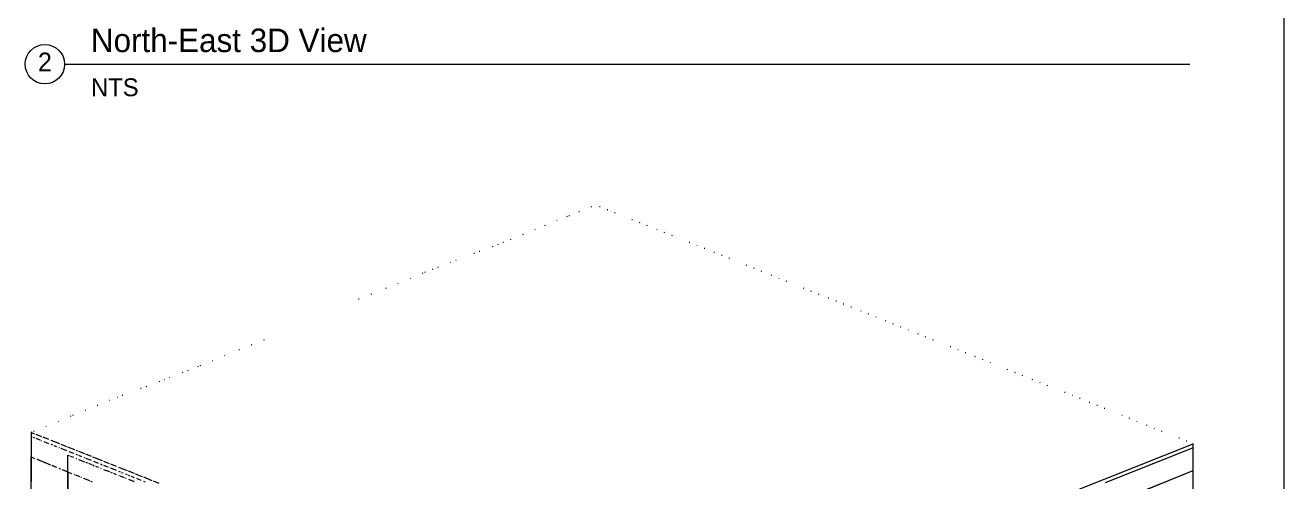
# Paper-space layout '01 Plan and 3D' of a CAD drawing. Header units: millimetres. Extents: x 5 to 415, y 7 to 290.
# Drawn here: x 197 to 331, y 101.5 to 150.2 of the extents above; entities that cross this region are included whole.
import ezdxf
from ezdxf.enums import TextEntityAlignment as Align

# ---------------------------------------------------------------- set-up
doc = ezdxf.new("R2010")
doc.units = ezdxf.units.MM
for name, color, linetype in [('GEOMETRY', 7, 'Continuous'), ('SHEET', 7, 'Continuous'), ('TEXT', 7, 'Continuous')]:
    doc.layers.add(name, color=color, linetype=linetype)

# ---------------------------------------------------------------- blocks, each defined once
blk = doc.blocks.new('SHEET_01')
at = {"layer": 'GEOMETRY', "lineweight": 13}
for p, q in [((256, 130.29), (255.94, 130.27)), ((257.29, 130.82), (257.23, 130.79)), ((258.22, 130.8), (258.16, 130.82)), ((259.02, 130.48), (258.95, 130.5)), ((259.82, 130.16), (259.75, 130.18)), ((252.36, 128.81), (252.29, 128.78)), ((253.65, 129.34), (253.59, 129.31)), ((254.7, 129.76), (254.64, 129.74)), ((254.95, 129.86), (254.89, 129.84)), ((261.66, 129.42), (261.6, 129.44)), ((262.46, 129.1), (262.4, 129.13)), ((263.26, 128.78), (263.2, 128.81)), ((248.71, 127.33), (248.65, 127.3)), ((250.01, 127.86), (249.95, 127.83)), ((251.31, 128.38), (251.25, 128.36)), ((264.3, 128.36), (264.24, 128.39)), ((265.1, 128.04), (265.04, 128.07)), ((265.9, 127.72), (265.84, 127.75)), ((245.4, 126.06), (245.34, 126.03)), ((246.78, 126.58), (246.72, 126.56)), ((247.34, 126.8), (247.28, 126.77)), ((247.91, 127.01), (247.84, 126.99)), ((267.75, 126.99), (267.69, 127.01)), ((268.55, 126.67), (268.49, 126.69)), ((269.35, 126.35), (269.28, 126.37)), ((242.33, 124.89), (242.27, 124.87)), ((242.9, 125.1), (242.84, 125.08)), ((244.84, 125.84), (244.78, 125.82)), ((270.39, 125.93), (270.33, 125.95)), ((271.19, 125.61), (271.13, 125.63)), ((271.99, 125.29), (271.93, 125.31)), ((239.33, 123.73), (239.27, 123.71)), ((239.58, 123.83), (239.52, 123.81)), ((240.39, 124.15), (240.33, 124.13)), ((240.96, 124.36), (240.9, 124.34)), ((273.83, 124.55), (273.77, 124.58)), ((274.63, 124.23), (274.57, 124.26)), ((275.43, 123.91), (275.37, 123.94)), ((276.48, 123.5), (276.42, 123.52)), ((235.42, 122.14), (235.36, 122.11)), ((236.72, 122.67), (236.66, 122.65)), ((238.03, 123.2), (237.97, 123.18)), ((277.28, 123.18), (277.22, 123.2)), ((278.08, 122.86), (278.02, 122.88)), ((279.92, 122.12), (279.86, 122.14)), ((232.56, 120.98), (232.5, 120.95)), ((233.87, 121.51), (233.8, 121.48)), ((280.72, 121.8), (280.66, 121.82)), ((281.52, 121.48), (281.46, 121.5)), ((282.57, 121.06), (282.5, 121.09)), ((283.36, 120.74), (283.3, 120.77)), ((284.16, 120.42), (284.1, 120.45)), ((284.96, 120.1), (284.9, 120.13)), ((286.01, 119.68), (285.95, 119.71)), ((286.81, 119.36), (286.75, 119.39)), ((287.61, 119.04), (287.55, 119.07)), ((288.65, 118.63), (288.59, 118.65)), ((289.45, 118.31), (289.39, 118.33)), ((290.25, 117.99), (290.19, 118.01)), ((222.43, 116.64), (222.37, 116.61)), ((291.05, 117.67), (290.99, 117.69)), ((292.1, 117.25), (292.03, 117.27)), ((292.89, 116.93), (292.83, 116.96)), ((293.69, 116.61), (293.63, 116.64)), ((219.82, 115.58), (219.76, 115.55)), ((221.13, 116.11), (221.07, 116.08)), ((295.54, 115.87), (295.48, 115.9)), ((296.34, 115.55), (296.28, 115.58)), ((297.14, 115.23), (297.08, 115.26)), ((216.96, 114.41), (216.9, 114.39)), ((218.27, 114.95), (218.21, 114.92)), ((298.18, 114.82), (298.12, 114.84)), ((298.98, 114.5), (298.92, 114.52)), ((299.78, 114.18), (299.72, 114.2)), ((212.41, 112.62), (212.35, 112.59)), ((213.79, 113.14), (213.73, 113.12)), ((214.35, 113.36), (214.29, 113.33)), ((215.41, 113.78), (215.35, 113.76)), ((215.66, 113.88), (215.6, 113.86)), ((301.63, 113.44), (301.56, 113.46)), ((302.42, 113.12), (302.36, 113.14)), ((303.22, 112.8), (303.16, 112.82)), ((209.34, 111.45), (209.28, 111.43)), ((209.91, 111.66), (209.85, 111.64)), ((211.29, 112.19), (211.22, 112.17)), ((211.85, 112.4), (211.79, 112.38)), ((304.27, 112.38), (304.21, 112.41)), ((305.07, 112.06), (305.01, 112.09)), ((305.87, 111.74), (305.81, 111.77)), ((206.03, 110.18), (205.96, 110.16)), ((206.84, 110.5), (206.78, 110.47)), ((207.4, 110.71), (207.34, 110.69)), ((307.71, 111.01), (307.65, 111.03)), ((308.51, 110.69), (308.45, 110.71)), ((309.31, 110.37), (309.25, 110.39)), ((310.36, 109.95), (310.29, 109.97)), ((202.11, 108.59), (202.05, 108.57)), ((203.42, 109.12), (203.36, 109.1)), ((204.72, 109.65), (204.66, 109.63)), ((311.16, 109.63), (311.09, 109.65)), ((311.95, 109.31), (311.89, 109.33)), ((313.8, 108.57), (313.74, 108.6)), ((199.25, 107.43), (199.19, 107.4)), ((200.56, 107.96), (200.5, 107.94)), ((201.86, 108.49), (201.8, 108.47)), ((314.6, 108.25), (314.54, 108.28)), ((315.4, 107.93), (315.34, 107.96)), ((316.44, 107.51), (316.38, 107.54)), ((317.24, 107.19), (317.18, 107.22)), ((197.7, 106.8), (197.64, 106.77)), ((197.64, 106.77), (198.01, 106.63)), ((197.64, 106.77), (197.64, 106.34)), ((197.64, 106.34), (197.64, 101.53)), ((197.64, 106.34), (197.7, 106.31)), ((197.82, 106.26), (198.01, 106.19)), ((197.95, 106.9), (197.89, 106.87)), ((198.13, 106.58), (198.75, 106.33)), ((198.13, 106.14), (198.56, 105.97)), ((198.68, 105.92), (198.75, 105.89)), ((198.87, 106.28), (199.48, 106.04)), ((199.73, 105.94), (200.65, 105.57)), ((318.04, 106.87), (317.98, 106.9)), ((319.89, 106.14), (319.82, 106.16)), ((198.99, 105.8), (199.48, 105.6)), ((199.73, 105.5), (199.92, 105.43)), ((200.04, 105.38), (200.35, 105.26)), ((200.59, 105.16), (200.65, 105.14)), ((200.78, 105.52), (201.39, 105.28)), ((200.78, 105.09), (201.39, 104.84)), ((201.52, 105.23), (202.25, 104.93)), ((201.64, 104.74), (202.13, 104.55)), ((202.38, 104.89), (202.56, 104.81)), ((202.68, 104.76), (203.3, 104.52)), ((311.98, 101.83), (321.36, 105.55)), ((321.36, 105.11), (311.98, 101.39)), ((320.69, 105.82), (320.62, 105.84)), ((321.36, 105.55), (321.3, 105.57)), ((321.3, 105.14), (321.36, 105.11)), ((321.36, 105.11), (321.36, 105.55)), ((321.36, 100.31), (321.36, 105.11)), ((197.64, 104.15), (198.01, 104)), ((197.64, 67.9), (197.64, 104.15)), ((197.64, 104.15), (198.01, 104)), ((198.25, 103.9), (198.87, 103.65)), ((198.27, 103.9), (198.33, 103.87)), ((198.45, 103.82), (198.64, 103.74)), ((198.77, 103.69), (199.39, 103.44)), ((198.99, 103.6), (199.17, 103.53)), ((199.3, 103.48), (199.6, 103.35)), ((199.52, 103.39), (199.71, 103.31)), ((199.83, 103.26), (200.33, 103.06)), ((199.85, 103.25), (199.91, 103.23)), ((201.53, 99.81), (201.53, 104.35)), ((201.53, 104.35), (201.71, 104.28)), ((201.83, 104.23), (202.14, 104.11)), ((202.38, 104.45), (202.56, 104.38)), ((202.39, 104.01), (202.45, 103.98)), ((202.68, 104.33), (202.99, 104.2)), ((202.69, 103.89), (203.31, 103.64)), ((203.24, 104.11), (203.3, 104.08)), ((203.42, 104.47), (204.04, 104.22)), ((203.42, 104.03), (204.04, 103.79)), ((203.43, 103.59), (203.62, 103.52)), ((203.74, 103.47), (204.05, 103.35)), ((204.16, 104.18), (205.21, 103.76)), ((204.17, 103.3), (204.36, 103.22)), ((204.28, 103.69), (204.78, 103.49)), ((205.02, 103.4), (205.21, 103.32)), ((205.33, 103.71), (205.95, 103.46)), ((205.33, 103.27), (205.76, 103.1)), ((206.07, 103.42), (206.69, 103.17)), ((200.03, 103.18), (200.34, 103.05)), ((200.58, 102.95), (200.77, 102.88)), ((200.59, 102.95), (200.65, 102.93)), ((200.89, 102.83), (201.07, 102.75)), ((200.9, 102.83), (201.4, 102.62)), ((201.32, 102.65), (201.5, 102.58)), ((201.53, 102.57), (201.53, 99.79)), ((201.63, 102.53), (201.93, 102.4)), ((202.18, 102.31), (202.24, 102.28)), ((202.36, 102.23), (202.79, 102.06)), ((202.92, 102.01), (202.98, 101.98)), ((203.22, 101.88), (203.84, 101.63)), ((204.48, 103.18), (204.79, 103.05)), ((205.03, 102.96), (205.09, 102.93)), ((205.34, 102.83), (205.96, 102.59)), ((205.89, 103.05), (205.95, 103.03)), ((206.07, 102.98), (206.69, 102.73)), ((206.08, 102.54), (206.26, 102.47)), ((206.39, 102.42), (206.69, 102.29)), ((206.93, 103.07), (207.85, 102.7)), ((206.93, 102.64), (207.12, 102.56)), ((206.94, 102.2), (207, 102.17)), ((207.12, 102.12), (207.55, 101.95)), ((207.24, 102.51), (207.42, 102.44)), ((207.67, 102.34), (207.85, 102.27)), ((207.68, 101.9), (207.74, 101.88)), ((207.98, 102.66), (208.59, 102.41)), ((207.98, 102.22), (208.16, 102.15)), ((208.29, 102.1), (208.59, 101.97)), ((208.72, 102.36), (209.45, 102.07)), ((208.84, 101.88), (209.33, 101.68)), ((209.58, 102.02), (210.5, 101.65)), ((261.27, 78.27), (321.36, 102.71)), ((311.98, 98.89), (321.36, 102.71)), ((321.36, 102.71), (321.3, 102.73)), ((321.36, 102.71), (321.3, 102.73)), ((321.36, 66.46), (321.36, 102.71)), ((197.7, 101.51), (197.64, 101.53)), ((203.96, 101.58), (204.14, 101.51)), ((207.99, 101.78), (208.6, 101.53)), ((209.58, 101.58), (209.76, 101.51)), ((210.62, 101.6), (211.24, 101.36)), ((303.53, 98.48), (311.98, 101.83))]:
    blk.add_line(p, q, dxfattribs=at)
at = {"layer": 'SHEET', "lineweight": 18}
for p, q in [((331, 277), (331, 17)), ((201.3, 146), (321, 146))]:
    blk.add_line(p, q, dxfattribs=at)
blk.add_circle((199.1, 146), 2.1, dxfattribs=at)
at = {"layer": 'TEXT'}
for s, height, p in [('North-East 3D View', 2.5, (204, 147.3)), ('NTS', 1.9, (204, 142.6))]:
    blk.add_text(s, height=height, dxfattribs=at).set_placement(p)
blk.add_text('2', height=2, dxfattribs=at).set_placement((199.1, 145.25), align=Align.CENTER)

psp = doc.layouts.new('01 Plan and 3D')

# ---------------------------------------------------------------- block references
psp.add_blockref('SHEET_01', (0, 0))

doc.saveas('drawing.dxf')
